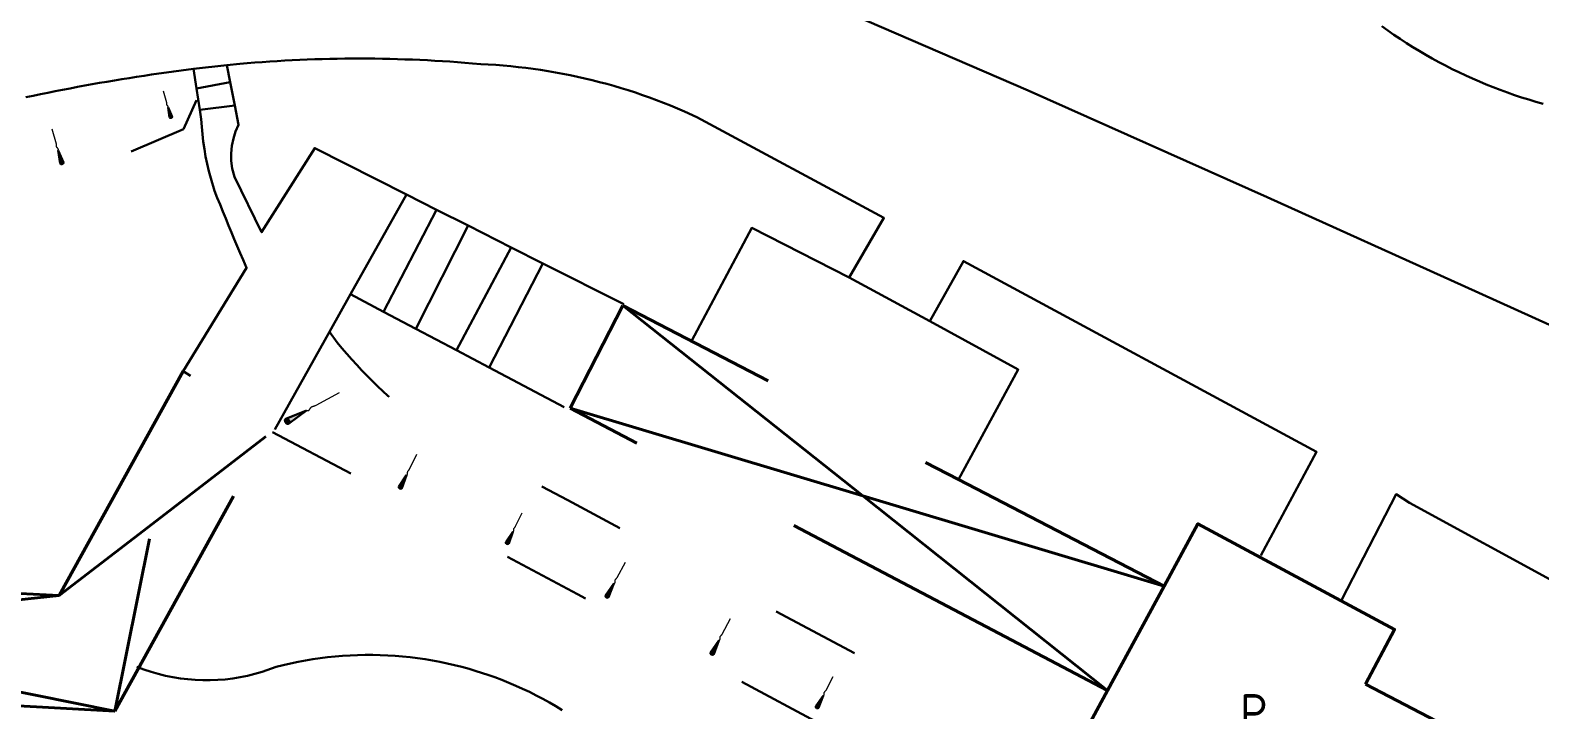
# Model space of a CAD drawing. Header units: millimetres. Extents: x 833750 to 836009, y 817400 to 818610.
# Drawn here: x 835635.6 to 835686.8, y 817976 to 817999 of the extents above; entities that cross this region are included whole.
import ezdxf

# ---------------------------------------------------------------- set-up
doc = ezdxf.new("R2010")
doc.units = ezdxf.units.MM
for name, pattern in [('3', [18.017443, 12.011629, -6.005814]), ('5', [9.008722, 3.002907, -6.005814]), ('B1_BDYWL', [0])]:
    doc.linetypes.add(name, pattern=pattern)
doc.layers.add('01-basemap', color=8, linetype='Continuous')
doc.styles.add('HK_ENG_11', font='HK_ENG.ttf')

msp = doc.modelspace()

# ---------------------------------------------------------------- hatches: boundary and pattern name
at = {"layer": '01-basemap', "linetype": 'Continuous'}
for points in [[(835640.276, 817996.42), (835640.326, 817996.081), (835640.408, 817996.104)], [(835636.553, 817994.963), (835636.623, 817994.523), (835636.729, 817994.554)], [(835644.97, 817986.147), (835644.265, 817985.866), (835644.356, 817985.701)], [(835648.354, 817983.957), (835648.092, 817983.564), (835648.196, 817983.512)], [(835651.957, 817982.038), (835651.72, 817981.683), (835651.815, 817981.636)], [(835655.379, 817980.28), (835655.093, 817979.881), (835655.2, 817979.823)], [(835658.938, 817978.356), (835658.653, 817977.944), (835658.764, 817977.887)], [(835662.47, 817976.481), (835662.22, 817976.123), (835662.316, 817976.072)]]:
    msp.add_hatch(color=256, dxfattribs=at).paths.add_polyline_path(points)
h = msp.add_hatch(color=256, dxfattribs=at)
edge = h.paths.add_edge_path()
edge.add_ellipse((835640.367, 817996.092), major_axis=(0.0409, 0.0114), ratio=0.731707, start_angle=0, end_angle=360)
h = msp.add_hatch(color=256, dxfattribs=at)
edge = h.paths.add_edge_path()
edge.add_ellipse((835636.676, 817994.539), major_axis=(0.053, 0.0155), ratio=0.731707, start_angle=0, end_angle=360)
h = msp.add_hatch(color=256, dxfattribs=at)
edge = h.paths.add_edge_path()
edge.add_ellipse((835644.31, 817985.783), major_axis=(-0.0455, 0.0823), ratio=0.731707, start_angle=0, end_angle=360)
h = msp.add_hatch(color=256, dxfattribs=at)
edge = h.paths.add_edge_path()
edge.add_ellipse((835648.144, 817983.538), major_axis=(-0.0523, 0.0262), ratio=0.731707, start_angle=0, end_angle=360)
h = msp.add_hatch(color=256, dxfattribs=at)
edge = h.paths.add_edge_path()
edge.add_ellipse((835651.767, 817981.66), major_axis=(-0.0473, 0.0236), ratio=0.731707, start_angle=0, end_angle=360)
h = msp.add_hatch(color=256, dxfattribs=at)
edge = h.paths.add_edge_path()
edge.add_ellipse((835655.146, 817979.852), major_axis=(-0.0535, 0.029), ratio=0.731707, start_angle=0, end_angle=360)
h = msp.add_hatch(color=256, dxfattribs=at)
edge = h.paths.add_edge_path()
edge.add_ellipse((835658.709, 817977.915), major_axis=(-0.0551, 0.0286), ratio=0.731707, start_angle=0, end_angle=360)
h = msp.add_hatch(color=256, dxfattribs=at)
edge = h.paths.add_edge_path()
edge.add_ellipse((835662.268, 817976.098), major_axis=(-0.0479, 0.0251), ratio=0.731707, start_angle=0, end_angle=360)

# ---------------------------------------------------------------- linework, layer by layer
at = {"layer": '01-basemap', "linetype": 'Continuous', "lineweight": 13}
for p, q in [((835640.232, 817996.58), (835640.122, 817996.974)), ((835636.492, 817995.17), (835636.344, 817995.68)), ((835645.291, 817986.325), (835646.084, 817986.763)), ((835648.456, 817984.161), (835648.708, 817984.665)), ((835652.049, 817982.223), (835652.277, 817982.678)), ((835655.492, 817980.489), (835655.771, 817981.005)), ((835659.05, 817978.571), (835659.326, 817979.102)), ((835662.567, 817976.668), (835662.809, 817977.129))]:
    msp.add_line(p, q, dxfattribs=at)
at = {"layer": '01-basemap', "linetype": 'Continuous', "lineweight": 30}
for p, q in [((835640.276, 817996.42), (835640.326, 817996.081)), ((835640.408, 817996.104), (835640.276, 817996.42)), ((835640.326, 817996.081), (835640.408, 817996.104)), ((835636.553, 817994.963), (835636.623, 817994.523)), ((835636.729, 817994.554), (835636.553, 817994.963)), ((835636.623, 817994.523), (835636.729, 817994.554)), ((835644.97, 817986.147), (835644.265, 817985.866)), ((835644.265, 817985.866), (835644.356, 817985.701)), ((835644.356, 817985.701), (835644.97, 817986.147)), ((835648.354, 817983.957), (835648.092, 817983.564)), ((835648.196, 817983.512), (835648.354, 817983.957)), ((835648.092, 817983.564), (835648.196, 817983.512)), ((835651.957, 817982.038), (835651.72, 817981.683)), ((835651.72, 817981.683), (835651.815, 817981.636)), ((835651.815, 817981.636), (835651.957, 817982.038)), ((835655.379, 817980.28), (835655.093, 817979.881)), ((835655.2, 817979.823), (835655.379, 817980.28)), ((835655.093, 817979.881), (835655.2, 817979.823)), ((835658.938, 817978.356), (835658.653, 817977.944)), ((835658.764, 817977.887), (835658.938, 817978.356)), ((835658.653, 817977.944), (835658.764, 817977.887)), ((835662.47, 817976.481), (835662.22, 817976.123)), ((835662.22, 817976.123), (835662.316, 817976.072)), ((835662.316, 817976.072), (835662.47, 817976.481))]:
    msp.add_line(p, q, dxfattribs=at)
at = {"layer": '01-basemap', "linetype": 'B1_BDYWL', "lineweight": 30, "flags": 128}
msp.add_lwpolyline([(835707.179, 818000), (835707.901, 817991.33), (835707.949, 817989.044), (835707.981, 817988.78), (835708, 817988.527), (835708.009, 817988.273), (835708.008, 817988.02), (835707.996, 817987.766), (835707.973, 817987.514), (835707.941, 817987.262), (835707.897, 817987.012), (835707.844, 817986.764), (835707.78, 817986.519), (835707.706, 817986.276), (835707.622, 817986.036), (835707.528, 817985.8), (835707.425, 817985.569), (835707.312, 817985.341), (835707.19, 817985.119), (835707.058, 817984.901), (835706.918, 817984.69), (835706.769, 817984.484), (835706.612, 817984.284), (835706.447, 817984.091), (835706.273, 817983.906), (835706.053, 817983.684), (835705.864, 817983.515), (835705.665, 817983.356), (835705.459, 817983.208), (835705.244, 817983.071), (835705.023, 817982.946), (835704.795, 817982.832), (835704.561, 817982.732), (835704.323, 817982.644), (835704.08, 817982.569), (835703.833, 817982.506), (835703.583, 817982.458), (835703.331, 817982.423), (835703.077, 817982.401), (835702.823, 817982.393), (835702.568, 817982.398), (835702.315, 817982.417), (835702.062, 817982.45), (835702.034, 817982.455), (835701.812, 817982.496), (835701.565, 817982.556), (835701.321, 817982.629), (835701.082, 817982.714), (835700.847, 817982.813), (835700.099, 817983.152), (835700, 817983.197), (835684.213, 817990.355), (835677.509, 817993.378), (835669.418, 817996.992), (835662.454, 818000)], dxfattribs=at)
at = {"layer": '01-basemap', "linetype": 'Continuous', "lineweight": 30, "flags": 128}
for points in [[(835681.396, 817999.175), (835681.602, 817999.027), (835681.811, 817998.882), (835682.022, 817998.74), (835682.235, 817998.601), (835682.45, 817998.466), (835682.667, 817998.333), (835682.886, 817998.205), (835683.107, 817998.079), (835683.33, 817997.957), (835683.555, 817997.838), (835683.781, 817997.722), (835684.01, 817997.611), (835684.24, 817997.502), (835684.471, 817997.397), (835684.705, 817997.295), (835684.939, 817997.197), (835685.175, 817997.103), (835685.413, 817997.012), (835685.652, 817996.925), (835685.892, 817996.841), (835686.134, 817996.761), (835686.376, 817996.685), (835686.62, 817996.612), (835686.865, 817996.544)], [(835663.347, 817990.661), (835664.529, 817992.673), (835658.19, 817996.095), (835657.771, 817996.284), (835657.538, 817996.384), (835657.303, 817996.481), (835657.066, 817996.576), (835656.829, 817996.667), (835656.59, 817996.755), (835656.35, 817996.84), (835656.109, 817996.921), (835655.867, 817997), (835655.624, 817997.075), (835655.38, 817997.147), (835655.136, 817997.216), (835654.89, 817997.282), (835654.643, 817997.345), (835654.396, 817997.404), (835654.147, 817997.46), (835653.899, 817997.513), (835653.649, 817997.562), (835653.399, 817997.608), (835653.148, 817997.651), (835652.896, 817997.691), (835652.645, 817997.727), (835652.392, 817997.76), (835652.139, 817997.79), (835651.886, 817997.817), (835651.633, 817997.84), (835651.379, 817997.859), (835651.125, 817997.876), (835650.871, 817997.889), (835650.586, 817997.914), (835650.332, 817997.935), (835650.078, 817997.954), (835649.824, 817997.972), (835649.57, 817997.989), (835649.316, 817998.004), (835649.062, 817998.018), (835648.808, 817998.03), (835648.554, 817998.041), (835648.299, 817998.05), (835648.045, 817998.058), (835647.79, 817998.065), (835647.536, 817998.07), (835647.281, 817998.073), (835647.027, 817998.076), (835646.772, 817998.077), (835646.518, 817998.076), (835646.263, 817998.074), (835646.009, 817998.07), (835645.754, 817998.066), (835645.5, 817998.059), (835645.245, 817998.051), (835644.991, 817998.042), (835644.737, 817998.032), (835644.482, 817998.02), (835644.228, 817998.006), (835643.974, 817997.991), (835643.72, 817997.975), (835643.466, 817997.957), (835643.212, 817997.938), (835642.959, 817997.917), (835642.705, 817997.895), (835642.269, 817997.854), (835642.383, 817997.275), (835642.538, 817996.484), (835642.666, 817995.836), (835642.563, 817995.604), (835642.486, 817995.362), (835642.435, 817995.114), (835642.412, 817994.861), (835642.416, 817994.608), (835642.448, 817994.356), (835642.521, 817994.063), (835643.444, 817992.189), (835645.245, 817995.04), (835648.348, 817993.471)], [(835635.455, 817996.765), (835635.704, 817996.817), (835635.953, 817996.869), (835636.203, 817996.92), (835636.452, 817996.97), (835636.702, 817997.018), (835636.952, 817997.066), (835637.202, 817997.113), (835637.452, 817997.159), (835637.703, 817997.205), (835637.954, 817997.249), (835638.204, 817997.292), (835638.455, 817997.334), (835638.707, 817997.376), (835638.958, 817997.416), (835639.209, 817997.456), (835639.461, 817997.494), (835639.713, 817997.532), (835639.965, 817997.569), (835640.217, 817997.604), (835640.469, 817997.639), (835640.721, 817997.673), (835641.131, 817997.726), (835641.234, 817997.064), (835641.347, 817996.334), (835641.397, 817996.017), (835641.413, 817995.764), (835641.436, 817995.512), (835641.467, 817995.26), (835641.504, 817995.009), (835641.548, 817994.759), (835641.599, 817994.511), (835641.656, 817994.264), (835641.72, 817994.018), (835641.848, 817993.596), (835641.942, 817993.36), (835642.036, 817993.125), (835642.131, 817992.889), (835642.227, 817992.654), (835642.323, 817992.42), (835642.42, 817992.185), (835642.518, 817991.951), (835642.617, 817991.717), (835642.716, 817991.484), (835642.816, 817991.251), (835642.932, 817990.982), (835640.785, 817987.479)], [(835641.131, 817997.726), (835642.269, 817997.854)], [(835641.234, 817997.064), (835642.383, 817997.275)], [(835641.347, 817996.334), (835642.538, 817996.484)], [(835648.348, 817993.471), (835646.451, 817990.089)], [(835648.348, 817993.471), (835649.374, 817992.953), (835650.44, 817992.414), (835651.902, 817991.674), (835652.969, 817991.135)], [(835649.374, 817992.953), (835647.571, 817989.498)], [(835650.44, 817992.414), (835648.668, 817988.919)], [(835658.023, 817988.526), (835660.05, 817992.337), (835663.347, 817990.661)], [(835651.902, 817991.674), (835650.047, 817988.191)], [(835652.969, 817991.135), (835651.154, 817987.607)], [(835652.969, 817991.135), (835655.714, 817989.748)], [(835666.089, 817989.177), (835667.22, 817991.214), (835679.191, 817984.743), (835677.299, 817981.233)], [(835663.347, 817990.661), (835666.089, 817989.177)], [(835643.896, 817985.504), (835645.742, 817988.817), (835646.451, 817990.089)], [(835646.451, 817990.089), (835647.571, 817989.498), (835648.668, 817988.919), (835650.047, 817988.191), (835651.154, 817987.607)], [(835666.089, 817989.177), (835669.081, 817987.534), (835667.061, 817983.807), (835667.057, 817983.8)], [(835651.154, 817987.607), (835653.695, 817986.267)], [(835680.04, 817979.748), (835681.883, 817983.309), (835682.334, 817983.02), (835697.75, 817974.615)], [(835639.221, 817977.465), (835639.458, 817977.375), (835639.7, 817977.294), (835639.944, 817977.222), (835640.191, 817977.161), (835640.44, 817977.11), (835640.691, 817977.069), (835640.944, 817977.038), (835641.197, 817977.017), (835641.452, 817977.007), (835641.706, 817977.006), (835641.961, 817977.016), (835642.214, 817977.036), (835642.467, 817977.067), (835642.718, 817977.108), (835642.968, 817977.158), (835643.215, 817977.219), (835643.459, 817977.29), (835643.933, 817977.458), (835644.179, 817977.52), (835644.427, 817977.577), (835644.677, 817977.629), (835644.927, 817977.676), (835645.178, 817977.717), (835645.43, 817977.754), (835645.682, 817977.785), (835645.936, 817977.811), (835646.189, 817977.832), (835646.443, 817977.848), (835646.698, 817977.858), (835646.952, 817977.863), (835647.207, 817977.863), (835647.461, 817977.858), (835647.716, 817977.848), (835647.97, 817977.832), (835648.223, 817977.811), (835648.476, 817977.785), (835648.729, 817977.754), (835648.981, 817977.717), (835649.232, 817977.676), (835649.482, 817977.629), (835649.731, 817977.577), (835649.979, 817977.52), (835650.226, 817977.458), (835650.471, 817977.391), (835650.715, 817977.318), (835651.109, 817977.19), (835651.349, 817977.106), (835651.587, 817977.016), (835651.823, 817976.922), (835652.057, 817976.822), (835652.289, 817976.718), (835652.519, 817976.609), (835652.746, 817976.495), (835652.971, 817976.376), (835653.193, 817976.253), (835653.413, 817976.124), (835653.629, 817975.992)]]:
    msp.add_lwpolyline(points, dxfattribs=at)
at = {"layer": '01-basemap', "linetype": '5', "lineweight": 30, "flags": 128}
for points in [[(835641.233, 817996.668), (835640.802, 817995.688), (835634.393, 817992.919), (835632.773, 817992.271), (835632.361, 817992.084), (835632.131, 817991.975), (835631.902, 817991.863), (835631.675, 817991.749), (835631.449, 817991.632), (835631.224, 817991.512), (835631.001, 817991.39), (835630.78, 817991.265), (835630.56, 817991.137), (835630.341, 817991.007), (835630.124, 817990.874), (835629.909, 817990.739), (835627.711, 817989.343)], [(835645.742, 817988.817), (835645.999, 817988.456), (835646.163, 817988.261), (835646.329, 817988.069), (835646.497, 817987.879), (835646.669, 817987.692), (835646.842, 817987.507), (835647.019, 817987.324), (835647.197, 817987.143), (835647.379, 817986.965), (835647.716, 817986.647), (835647.912, 817986.485), (835648.111, 817986.328), (835648.314, 817986.175), (835648.52, 817986.026), (835648.729, 817985.881), (835648.941, 817985.741), (835649.156, 817985.605), (835649.374, 817985.474), (835649.594, 817985.347), (835649.817, 817985.225), (835650.173, 817985.042), (835651.38, 817984.405), (835653.82, 817983.105), (835665.991, 817976.607), (835666.222, 817976.502), (835666.446, 817976.381), (835666.66, 817976.245), (835666.864, 817976.093), (835667.056, 817975.927), (835667.236, 817975.748), (835667.402, 817975.556), (835667.589, 817975.301), (835667.613, 817975.049), (835667.624, 817974.795), (835667.622, 817974.542), (835667.607, 817974.288), (835667.58, 817974.036), (835667.54, 817973.786), (835667.44, 817973.351), (835667.402, 817973.1), (835667.363, 817972.849), (835667.322, 817972.599), (835667.281, 817972.348), (835667.239, 817972.098), (835667.195, 817971.848), (835667.15, 817971.599), (835667.105, 817971.349), (835667.058, 817971.1), (835667.01, 817970.851), (835666.961, 817970.602), (835666.911, 817970.353), (835666.927, 817970.124)], [(835643.815, 817985.418), (835654.151, 817979.926), (835664.561, 817974.356), (835662.109, 817969.82)]]:
    msp.add_lwpolyline(points, dxfattribs=at)
at = {"layer": '01-basemap', "linetype": '3', "lineweight": 40, "flags": 128}
for points in [[(835672.107, 817976.659), (835653.898, 817986.226), (835655.687, 817989.711), (835667.061, 817983.807), (835674.023, 817980.194)], [(835655.687, 817989.711), (835663.809, 817983.255)], [(835599.237, 817959.651), (835595.01, 817972.599), (835613.157, 817977.378), (835638.472, 817975.96), (835643.824, 817985.672), (835640.785, 817987.479), (835636.58, 817979.876), (835613.075, 817981.08), (835590.211, 817975.011), (835594.814, 817961.101), (835595.718, 817958.369)], [(835595.718, 817958.369), (835595.28, 817966.334), (835595.01, 817972.599), (835602.942, 817976.323), (835613.075, 817981.08), (835625.112, 817978.653), (835638.472, 817975.96), (835639.747, 817982.313), (835640.785, 817987.479)], [(835663.809, 817983.255), (835653.898, 817986.226)], [(835643.592, 817985.27), (835639.747, 817982.313), (835636.58, 817979.876), (835625.112, 817978.653), (835613.157, 817977.378), (835602.942, 817976.323), (835590.211, 817975.011), (835595.28, 817966.334), (835599.237, 817959.651)], [(835663.809, 817983.255), (835674.023, 817980.194)], [(835663.809, 817983.255), (835672.107, 817976.659)]]:
    msp.add_lwpolyline(points, dxfattribs=at)
at = {"layer": '01-basemap', "linetype": 'Continuous', "lineweight": 40, "flags": 128}
msp.add_lwpolyline([(835680.847, 817976.874), (835681.833, 817978.729), (835675.17, 817982.309), (835674.023, 817980.194), (835672.107, 817976.659), (835671.093, 817974.789), (835672.181, 817974.2), (835677.806, 817971.157), (835678.823, 817973.215), (835683.348, 817970.7), (835685.374, 817974.511), (835680.847, 817976.874)], dxfattribs=at)
at = {"layer": '01-basemap', "linetype": 'Continuous', "lineweight": 30}
for centre, major_axis, start_param, end_param in [((835640.367, 817996.092), (0.0409, 0.0114), 3.141593, 9.424778), ((835636.676, 817994.539), (0.053, 0.0155), 3.141593, 9.424778), ((835644.31, 817985.783), (-0.0455, 0.0823), 0, 6.283185), ((835648.144, 817983.538), (-0.0523, 0.0262), 0, 6.283185), ((835651.767, 817981.66), (-0.0473, 0.0236), 0, 6.283185), ((835655.146, 817979.852), (-0.0535, 0.029), 0, 6.283185), ((835658.709, 817977.915), (-0.0551, 0.0286), 0, 6.283185), ((835662.268, 817976.098), (-0.0479, 0.0251), 0, 6.283185)]:
    msp.add_ellipse(centre, major_axis=major_axis, ratio=0.731707, start_param=start_param, end_param=end_param, dxfattribs=at)
at = {"layer": '01-basemap', "linetype": 'Continuous', "lineweight": 13}
for points in [[(835640.276, 817996.42), (835640.282, 817996.454), (835640.259, 817996.48), (835640.237, 817996.506), (835640.232, 817996.58)], [(835636.553, 817994.963), (835636.559, 817995.007), (835636.53, 817995.041), (835636.501, 817995.074), (835636.492, 817995.17)], [(835644.97, 817986.147), (835645.046, 817986.152), (835645.09, 817986.214), (835645.135, 817986.275), (835645.291, 817986.325)], [(835648.354, 817983.957), (835648.391, 817983.986), (835648.392, 817984.034), (835648.393, 817984.081), (835648.456, 817984.161)], [(835651.957, 817982.038), (835651.99, 817982.065), (835651.991, 817982.107), (835651.993, 817982.15), (835652.049, 817982.223)], [(835655.379, 817980.28), (835655.418, 817980.31), (835655.421, 817980.359), (835655.424, 817980.408), (835655.492, 817980.489)], [(835658.938, 817978.356), (835658.978, 817978.387), (835658.98, 817978.437), (835658.982, 817978.487), (835659.05, 817978.571)], [(835662.47, 817976.481), (835662.504, 817976.508), (835662.506, 817976.551), (835662.508, 817976.595), (835662.567, 817976.668)]]:
    msp.add_open_spline(points, degree=1, dxfattribs=at)

# ---------------------------------------------------------------- texts
at = {"layer": '01-basemap', "style": 'HK_ENG_11', "width": 1.1}
msp.add_text('P', height=1.215, dxfattribs=at).set_placement((835676.593, 817975.321))

doc.saveas('drawing.dxf')
